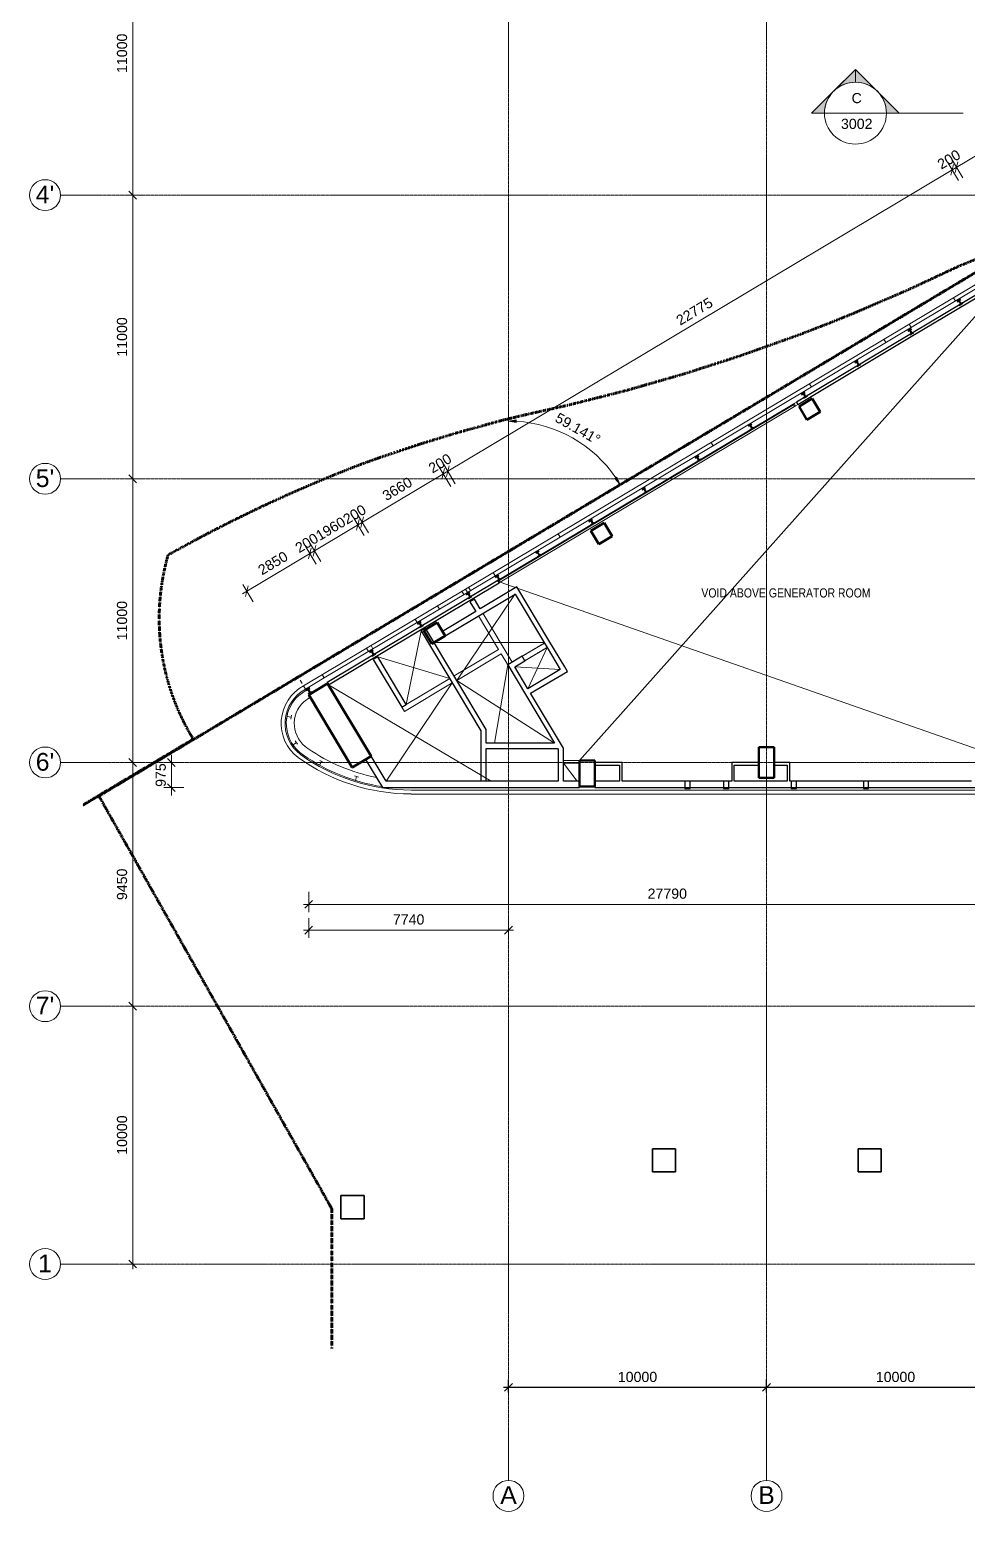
# Model space of a CAD drawing. Header units: millimetres. Extents: x -11708 to 484395, y -10237143 to 211873.
# Drawn here: x -11708 to 24636, y 123417 to 180874 of the extents above; entities that cross this region are included whole.
import ezdxf

# ---------------------------------------------------------------- set-up
doc = ezdxf.new("R2010")
doc.units = ezdxf.units.MM
for name, pattern in [('Double dash', [24.5, 10, -3, 2, -3, 2, -4.5]), ('Double dash_2_', [42.8625, 15.875, -4.7625, 6.35, -4.7625, 6.35, -4.7625]), ('Grid Line', [21, 12, -3, 3, -3]), ('Long Dash', [13.5, 9, -4.5])]:
    doc.linetypes.add(name, pattern=pattern)
for name, color, linetype, lineweight in [('0-1', 7, 'Continuous', 5), ('0-3', 7, 'Double dash_2_', 50), ('A-200-M_WALL_EXT', 113, 'Continuous', 9), ('A-ANNO-DIMS', 7, 'Continuous', 9), ('A-DETL', 102, 'Continuous', 5), ('A-DOOR-HDLN', 7, 'Long Dash', 5), ('A-GENM', 7, 'Continuous', 5), ('A-GENM-1', 7, 'Continuous', 18), ('A-GLAZ-CURT', 7, 'Continuous', 5), ('A-GLAZ-CURT-2', 7, 'Continuous', 9), ('A-WALL-3', 7, 'Continuous', 35), ('C-PROP-LINE', 7, 'Double dash', 70), ('C-PROP-LINE-1', 7, 'Double dash_2_', 50), ('Dims-M_ANCILLARYBUILDING1-F_dwg-1', 7, 'Continuous', 9), ('G-ANNO-TEXT', 7, 'Continuous', 5), ('I-WALL', 7, 'Continuous', 9), ('I-WALL-3', 7, 'Continuous', 30), ('I-WALL-4', 7, 'Continuous', 18), ('I-WALL-5', 7, 'Continuous', 30), ('OAP280_C', 210, 'Continuous', 50), ('Q-SPCQ', 7, 'Continuous', 5), ('S-COLS-3', 7, 'Continuous', 35), ('S-COLS-SYMB', 7, 'Continuous', 40), ('S-GRID-1', 7, 'Grid Line', 5), ('S-GRID-IDEN', 7, 'Continuous', 5)]:
    doc.layers.add(name, color=color, linetype=linetype, lineweight=lineweight)
doc.layers.add('A-WALL-PATT-1', color=7, linetype='Continuous', lineweight=9, true_color=0x009369)
doc.styles.add('Arial', font='arial.ttf', dxfattribs={"height": 491.766467})
doc.styles.add('Arial Narrow', font='ARIALN.TTF', dxfattribs={"height": 353.981763})
doc.styles.add('Arial_1', font='arial.ttf', dxfattribs={"height": 393.413174})
doc.styles.add('Arial_3', font='arial.ttf', dxfattribs={"height": 688.473054})
doc.dimstyles.new('Diagonal_-_2_0mm_Arial', dxfattribs={"dimscale": 304.8, "dimtxt": 500, "dimasz": 0.984252, "dimexe": 0.984252, "dimexo": 0.984252, "dimgap": 0.656168, "dimtad": 1, "dimdec": 0, "dimrnd": 5, "dimzin": 0, "dimdsep": 46, "dimtxsty": 'Arial', "dimblk1": 'OBLIQUE', "dimblk2": 'OBLIQUE', "dimsah": 1, "dimcen": 0.09, "dimdle": 0.656168, "dimadec": 0, "dimazin": 0, "dimtfac": 1, "dimtdec": 4, "dimtix": 1, "dimtmove": 0, "dimatfit": 3, "dimfxl": 1, "dimtvp": 1, "dimtolj": 1, "dimtzin": 0, "dimarcsym": 2})

# ---------------------------------------------------------------- blocks, each defined once
blk = doc.blocks.new('Family - ___-1112717-LG_F PLAN')
at = {"layer": 'C-PROP-LINE'}
for p, q in [((27494, 172990), (24317, 171707)), ((24317, 171707), (22343, 170786)), ((22343, 170786), (20247, 169882)), ((20247, 169882), (19207, 169463)), ((18068, 169024), (15862, 168236)), ((19207, 169463), (18068, 169024)), ((15862, 168236), (13632, 167518)), ((13632, 167518), (11379, 166872)), ((11379, 166872), (9105, 166298)), ((9058, 166288), (7630, 165970)), ((6572, 165716), (4798, 165224)), ((7630, 165970), (6572, 165716)), ((4798, 165224), (3396, 164796)), ((3396, 164796), (1808, 164263)), ((1020, 163978), (-147, 163512)), ((1808, 164263), (1020, 163978)), ((-147, 163512), (-1304, 163019)), ((-2077, 162673), (-2639, 162413)), ((-1304, 163019), (-2077, 162673)), ((-3047, 162219), (-3958, 161772)), ((-2639, 162413), (-3047, 162219)), ((-3958, 161772), (-4657, 161415)), ((-5260, 161097), (-6340, 160509)), ((-5032, 161218), (-5260, 161097)), ((-4657, 161415), (-5032, 161218)), ((-5367, 153361), (-9055, 151159)), ((-9055, 151159), (-9631, 150814))]:
    blk.add_line(p, q, dxfattribs=at)
blk.add_arc((2263, 158040), 8950, 163.98935, 211.51865, dxfattribs=at)
blk = doc.blocks.new('Grid - 3mm-2917264-LG_F PLAN')
at = {"layer": 'S-GRID-IDEN'}
blk.add_circle((0, 0), 3, dxfattribs=at)
blk = doc.blocks.new('Family - ___-3197506-LG_F PLAN')
at = {"layer": 'C-PROP-LINE-1'}
for p, q in [((56581, 190357), (-9024, 151156)), ((-9024, 151156), (-9632, 150793))]:
    blk.add_line(p, q, dxfattribs=at)
blk = doc.blocks.new('UC-Universal Column-Column - 162x162x37UC-34290177-LG_F PLAN')
at = {"layer": 'S-COLS-SYMB'}
for p, q in [((-81, 81), (81, 81)), ((0, 81), (0, -81)), ((-81, -81), (81, -81))]:
    blk.add_line(p, q, dxfattribs=at)
blk = doc.blocks.new('P01V-Louvre - P01V-Louvre-35719176-LG_F PLAN')
at = {"layer": 'A-GENM'}
for p, q in [((6643, 0), (-6643, 0)), ((-6643, -100), (6643, -100))]:
    blk.add_line(p, q, dxfattribs=at)
at = {"layer": 'A-GENM-1'}
for p, q in [((-6643, 0), (-6693, 0)), ((-6693, 0), (-6693, -100)), ((-6643, -100), (-6643, 0)), ((6693, 0), (6643, 0)), ((6643, 0), (6643, -100)), ((6693, -100), (6693, 0)), ((-6693, -100), (-6643, -100)), ((6643, -6), (-6643, -6)), ((-6643, -6), (-6643, -26)), ((-6643, -26), (6643, -26)), ((6643, -26), (6643, -6)), ((6643, -100), (6693, -100))]:
    blk.add_line(p, q, dxfattribs=at)
blk = doc.blocks.new('ARC_OPN_INT - 1000 _w_ x 1675 _h_-36415576-LG_F PLAN')
at = {"layer": 'A-DOOR-HDLN'}
for p, q in [((-500, 100), (500, 100)), ((-500, -100), (500, -100))]:
    blk.add_line(p, q, dxfattribs=at)
blk = doc.blocks.new('ARC_TFP_FS_HR Cabinet_Side open - FS_HR_SIDE-V46-LG_F PLAN')
at = {"layer": 'Q-SPCQ'}
blk.add_line((-300, 800), (225, 100), dxfattribs=at)
blk = doc.blocks.new('Family - ___-2785461-LG_F PLAN')
at = {"layer": 'C-PROP-LINE'}
for p, q in [((56581, 190357), (-9024, 151156)), ((-9024, 151156), (0, 135156)), ((0, 135156), (0, 129733))]:
    blk.add_line(p, q, dxfattribs=at)
blk = doc.blocks.new('Family - ___-36030423-LG_F PLAN')
at = {"layer": 'C-PROP-LINE'}
for p, q in [((56581, 190357), (-9024, 151156)), ((-9024, 151156), (0, 135156)), ((0, 135156), (0, 129733))]:
    blk.add_line(p, q, dxfattribs=at)
blk = doc.blocks.new('Section - Section Head - Filled-1049-0510')
at = {"layer": 'Dims-M_ANCILLARYBUILDING1-F_dwg-1'}
h = blk.add_hatch(color=256, dxfattribs=at)
edge = h.paths.add_edge_path(flags=0)
edge.add_line((-6, 8.49), (-6, 6))
edge.add_arc((-6, 0), 6, 90, 135)
edge.add_line((-10.24, 4.24), (-6, 8.49))
h = blk.add_hatch(color=256, dxfattribs=at)
edge = h.paths.add_edge_path(flags=0)
edge.add_line((-6, 8.49), (-1.76, 4.24))
edge.add_arc((-6, 0), 6, 45, 90)
edge.add_line((-6, 6), (-6, 8.49))
h = blk.add_hatch(color=256, dxfattribs=at)
edge = h.paths.add_edge_path(flags=0)
edge.add_line((-14.49, 0), (-10.24, 4.24))
edge.add_arc((-6, 0), 6, 135, 180)
edge.add_line((-12, 0), (-14.49, 0))
h = blk.add_hatch(color=256, dxfattribs=at)
edge = h.paths.add_edge_path(flags=0)
edge.add_line((2.49, 0), (0, 0))
edge.add_arc((-6, 0), 6, 360, 405)
edge.add_line((-1.76, 4.24), (2.49, 0))
for p, q in [((-6, 8.49), (-14.49, 0)), ((-6, 8.49), (-10.24, 4.24)), ((-6, 8.49), (2.49, 0)), ((-6, 6), (-6, 8.49)), ((-6, 8.49), (-6, 6)), ((-1.76, 4.24), (-6, 8.49)), ((-10.24, 4.24), (-14.49, 0)), ((2.49, 0), (-1.76, 4.24)), ((-12, 0), (-14.49, 0)), ((-14.49, 0), (-12, 0)), ((0, 0), (2.49, 0)), ((0, 0), (2.49, 0))]:
    blk.add_line(p, q, dxfattribs=at)
for start, end in [(0, 180), (90, 135), (45, 90), (135, 180), (0, 45), (180, 0)]:
    blk.add_arc((-6, 0), 6, start, end, dxfattribs=at)
blk = doc.blocks.new('A$C2C6E4749')
at = {"layer": 'Dims-M_ANCILLARYBUILDING1-F_dwg-1'}
for p, q in [((-28253, 3178), (-25853, 3178)), ((-25853, 3178), (-22877, 3178))]:
    blk.add_line(p, q, dxfattribs=at)
at = {"layer": 'Dims-M_ANCILLARYBUILDING1-F_dwg-1', "xscale": 199.9999999999998, "yscale": 199.9999999999998, "zscale": 199.9999999999998}
blk.add_blockref('Section - Section Head - Filled-1049-0510', (-25853, 3178), dxfattribs=at)
at = {"layer": 'Dims-M_ANCILLARYBUILDING1-F_dwg-1', "attachment_point": 2, "line_spacing_factor": 0.938532, "style": 'Arial_1'}
for s, insert, char_height, width in [('C', (-27003, 3960), 393, 398.37), ('3002', (-27003, 2962), 393.4, 1459.1)]:
    blk.add_mtext(s, dxfattribs=dict(at, insert=insert, char_height=char_height, width=width))
blk = doc.blocks.new('_Oblique')
at = {"color": 0, "linetype": 'ByBlock', "lineweight": -2}
blk.add_line((-0.5, -0.5), (0.5, 0.5), dxfattribs=at)
blk = doc.blocks.new('*D227')
at = {"layer": 'A-ANNO-DIMS', "color": 0, "lineweight": -2, "transparency": 16777216}
for p, q in [((16651, 128227), (27051, 128227)), ((16851, 128027), (16851, 128527)), ((26851, 128027), (26851, 128527))]:
    blk.add_line(p, q, dxfattribs=at)
at = {"layer": 'Defpoints', "color": 0, "transparency": 16777216}
for p in [(26851, 128227), (16851, 127727), (26851, 127727)]:
    blk.add_point(p, dxfattribs=at)
at = {"layer": 'A-ANNO-DIMS', "color": 0, "lineweight": -2, "transparency": 16777216, "xscale": 299.9999999999999, "yscale": 299.9999999999999, "zscale": 299.9999999999999, "rotation": 180}
blk.add_blockref('_Oblique', (16851, 128227), dxfattribs=at)
at = {"layer": 'A-ANNO-DIMS', "color": 0, "lineweight": -2, "transparency": 16777216, "xscale": 299.9999999999999, "yscale": 299.9999999999999, "zscale": 299.9999999999999}
blk.add_blockref('_Oblique', (26851, 128227), dxfattribs=at)
at = {"layer": 'A-ANNO-DIMS', "color": 0, "transparency": 16777216, "insert": (21851, 128627), "char_height": 491.77, "attachment_point": 5, "style": 'Arial'}
blk.add_mtext('\\A1;{\\H0.8x;10000}', dxfattribs=at)
blk = doc.blocks.new('*D228')
at = {"layer": 'A-ANNO-DIMS', "color": 0, "lineweight": -2, "transparency": 16777216}
for p, q in [((6651, 128227), (17051, 128227)), ((6851, 128027), (6851, 128527)), ((16851, 128027), (16851, 128527))]:
    blk.add_line(p, q, dxfattribs=at)
at = {"layer": 'Defpoints', "color": 0, "transparency": 16777216}
for p in [(16851, 128227), (6851, 127727), (16851, 127727)]:
    blk.add_point(p, dxfattribs=at)
at = {"layer": 'A-ANNO-DIMS', "color": 0, "lineweight": -2, "transparency": 16777216, "xscale": 299.9999999999999, "yscale": 299.9999999999999, "zscale": 299.9999999999999, "rotation": 180}
blk.add_blockref('_Oblique', (6851, 128227), dxfattribs=at)
at = {"layer": 'A-ANNO-DIMS', "color": 0, "lineweight": -2, "transparency": 16777216, "xscale": 299.9999999999999, "yscale": 299.9999999999999, "zscale": 299.9999999999999}
blk.add_blockref('_Oblique', (16851, 128227), dxfattribs=at)
at = {"layer": 'A-ANNO-DIMS', "color": 0, "transparency": 16777216, "insert": (11851, 128628), "char_height": 491.77, "attachment_point": 5, "style": 'Arial'}
blk.add_mtext('\\A1;{\\H0.8x;10000}', dxfattribs=at)
blk = doc.blocks.new('Dims-LG-FPLAN_dwg__Oblique-5772954-LG_F PLAN')
at = {"layer": 'A-ANNO-DIMS'}
blk.add_line((-0.5, -0.5), (0.5, 0.5), dxfattribs=at)

msp = doc.modelspace()

# ---------------------------------------------------------------- hatches: boundary and pattern name
at = {"layer": 'A-ANNO-DIMS'}
for points in [[(7149.6, 165637.4), (7152.6, 165737.4), (6851.2, 165696.4)], [(11172.2, 163244.6), (11052.9, 163524.4), (10968.6, 163470.6)]]:
    msp.add_hatch(color=256, dxfattribs=at).paths.add_polyline_path(points, flags=0)

# ---------------------------------------------------------------- linework, layer by layer
at = {"layer": 'A-200-M_WALL_EXT', "color": 7, "lineweight": 13}
msp.add_line((-829.4, 154993.1), (-1085.4, 154812.2), dxfattribs=at)
at = {"layer": 'A-ANNO-DIMS'}
for p, q in [((-3461.8, 158997.6), (75103.4, 205941.9)), ((-7713.3, 132806.2), (-7713.3, 200656.2)), ((7152.6, 165737.4), (6851.2, 165696.4)), ((6851.2, 165696.4), (7149.6, 165637.4)), ((7149.6, 165637.4), (7152.6, 165737.4)), ((11052.9, 163524.4), (10968.6, 163470.6)), ((10968.6, 163470.6), (11172.2, 163244.6)), ((11172.2, 163244.6), (11052.9, 163524.4)), ((-3043.5, 158687.3), (-3444, 159357.7)), ((-5732.3, 152456.2), (-6513.3, 152456.2)), ((-5732.3, 151481.2), (-6513.3, 151481.2)), ((-890.8, 147435.2), (-890.8, 146654.3)), ((-1090.8, 146954.3), (103901.2, 146954.3)), ((-1090.8, 145954.3), (7051.1, 145954.3)), ((-890.8, 146416.2), (-890.8, 145654.3)), ((6851.1, 146416.2), (6851.1, 145654.3)), ((-7232.3, 133006.2), (-8013.3, 133006.2))]:
    msp.add_line(p, q, dxfattribs=at)
at = {"layer": 'A-ANNO-DIMS', "flags": 128}
for points in [[(23892.7, 175692), (24293.3, 175021.6)], [(24465, 175124.2), (24064.4, 175794.6)], [(-8013.3, 174456), (-7232.3, 174456)], [(4168.7, 163906.5), (4612.5, 163163.6)], [(4784.2, 163266.2), (4340.3, 164009)], [(-8013.3, 163456), (-7232.3, 163456)], [(1028.4, 162030.1), (1429, 161359.7)], [(856.7, 161927.5), (1257.3, 161257.1)], [(-424.9, 160251.9), (-825.5, 160922.3)], [(-597.3, 160149), (-997.8, 160819.4)], [(-7232.3, 152456), (-8013.3, 152456)], [(-6213.3, 151181.2), (-6213.3, 152756.2)], [(-8013.3, 143006.2), (-7232.3, 143006.2)]]:
    msp.add_lwpolyline(points, dxfattribs=at)
at = {"layer": 'A-ANNO-DIMS'}
msp.add_arc((6851.2, 160662.7), 5033.6, 34.274475, 86.584709, dxfattribs=at)
at = {"layer": 'A-DETL'}
for p, q in [((26053.6, 171008.6), (9601.2, 152531.1)), ((6530.2, 159448.6), (26351.2, 152506.2)), ((4845.7, 155641.6), (7106.1, 158990.4)), ((2888.5, 154705.1), (3466.8, 157559.3)), ((3966.8, 157112.5), (8228.1, 157112.5)), ((7606.2, 155310.7), (8345, 156917)), ((1783.9, 156553.8), (4571.4, 155710.7)), ((6303.9, 153201.1), (6819, 156238.2)), ((7093.3, 156169.1), (8857.9, 156058.6)), ((-129.8, 155469.1), (6184.7, 151731.1)), ((2103.7, 151731.2), (4674, 155539)), ((4845.7, 155641.6), (8633.7, 153201.1))]:
    msp.add_line(p, q, dxfattribs=at)
at = {"layer": 'A-GLAZ-CURT'}
for p, q in [((56832.6, 190040.3), (8778.5, 161327.3)), ((8855.4, 161198.5), (36101.3, 177478.3)), ((24095.2, 170479.2), (24172.1, 170350.5)), ((22378.3, 169453.4), (22455.3, 169324.6)), ((21474.4, 168738.5), (21397.4, 168867.3)), ((18590, 167015.1), (18513.1, 167143.9)), ((14701.6, 164866.5), (14778.6, 164737.7)), ((8778.5, 161327.3), (5180, 159177.1)), ((5256.9, 159048.4), (8855.4, 161198.5)), ((8778.5, 161327.3), (8855.4, 161198.5)), ((8855.4, 161198.5), (8778.5, 161327.3)), ((6251.6, 159817.4), (6328.5, 159688.7)), ((5180, 159177.1), (-1095.2, 155427.7)), ((5180, 159177.1), (5256.9, 159048.4)), ((5256.9, 159048.4), (5180, 159177.1)), ((5384.2, 159124.4), (5307.3, 159253.2)), ((-291.7, 155733), (5256.9, 159048.4)), ((5041.9, 159094.6), (5118.8, 158965.9)), ((3239.2, 158017.5), (3316.1, 157888.7)), ((4174.6, 158401.7), (4097.6, 158530.4)), ((1350.6, 156889.1), (1427.6, 156760.3)), ((1522.3, 156991.6), (1599.3, 156862.9)), ((-368.6, 155861.8), (-291.7, 155733)), ((-288.6, 155734.9), (-365.5, 155863.7))]:
    msp.add_line(p, q, dxfattribs=at)
at = {"layer": 'A-GLAZ-CURT-2'}
for p, q in [((-1018.2, 155298.9), (-291.7, 155733)), ((-1280.7, 155053.7), (-996.2, 155254.8)), ((-1221.8, 155643.3), (-1144.8, 155514.5)), ((-1095.2, 155427.7), (-1018.2, 155298.9)), ((-1018.2, 155298.9), (-1095.2, 155427.7)), ((-988, 155260.7), (-849, 155343.7)), ((-918.5, 155302.2), (-835.4, 155163.1)), ((-904.9, 155121.6), (-765.9, 155204.7)), ((-1747, 154160.4), (-1716.6, 154319.6)), ((-1731.8, 154240), (-1572.6, 154209.6)), ((-1587.8, 154130), (-1557.4, 154289.2)), ((-1453.7, 153075.2), (-1547, 153207.6)), ((-1500.4, 153141.4), (-1368, 153234.7)), ((-1321.3, 153168.5), (-1414.6, 153300.9)), ((-399.5, 152312.9), (-541.2, 152391.3)), ((-470.3, 152352.1), (-391.9, 152493.8)), ((-321, 152454.6), (-462.8, 152533.1)), ((996.9, 151737.4), (841.7, 151783.8)), ((1043.3, 151892.7), (888.1, 151939)), ((919.3, 151760.6), (965.7, 151915.8)), ((26201.2, 151381), (3073.2, 151381.2)), ((3073.2, 151231.2), (26201.2, 151231))]:
    msp.add_line(p, q, dxfattribs=at)
for centre, radius, start, end in [((-295.3, 153969.3), 1663.3, 118.52614, 232.81501), ((-295.3, 153969.3), 1513.3, 118.52614, 232.741866), ((-295.3, 153969.3), 1465.3, 132.260949, 236.778222), ((-295.3, 153969.3), 1155.3, 133.147857, 236.985501), ((3074, 158736.2), 6992, 235.116848, 258.953292), ((3074, 158736.2), 7500, 234.318683, 270), ((3074, 158736.2), 7350, 234.334312, 270), ((3074, 158736.2), 7302, 235.154591, 261.103907)]:
    msp.add_arc(centre, radius, start, end, dxfattribs=at)
at = {"layer": 'A-WALL-3'}
msp.add_line((-880.7, 155089.5), (-880.9, 155089.7), dxfattribs=at)
at = {"layer": 'I-WALL'}
for p, q in [((17927.6, 166375.1), (18013.4, 166426.4)), ((18064.7, 166340.6), (17978.9, 166289.3))]:
    msp.add_line(p, q, dxfattribs=at)
at = {"layer": 'I-WALL-3'}
for p, q in [((36126.2, 177248.6), (22477.1, 169093)), ((22528.4, 169007.2), (31723.2, 174501.2)), ((22476.9, 169093.4), (18013.4, 166426.4)), ((18064.7, 166340.6), (22528.2, 169007.6)), ((22477.1, 169093), (22476.9, 169093.4)), ((22528.2, 169007.6), (22528.4, 169007.2)), ((18013.4, 166426.4), (18064.7, 166340.6)), ((6436, 159508.8), (-182.6, 155554.1)), ((-131.3, 155468.2), (6487.3, 159422.9)), ((7176.1, 159263.1), (5752.8, 158412.7)), ((6487.3, 159422.9), (6436, 159508.8)), ((8414.1, 157191.3), (7176.1, 159263.1)), ((4396, 157369), (7107, 158988.9)), ((5527.1, 158790.4), (5355.4, 158687.8)), ((5355.4, 158687.8), (5581.1, 158310.1)), ((5752.8, 158412.7), (5527.1, 158790.4)), ((7107, 158988.9), (8242.4, 157088.7)), ((5581.1, 158310.1), (4293.4, 157540.7)), ((3638.5, 157661.9), (3466.8, 157559.3)), ((3466.8, 157559.3), (5781.4, 153685.6)), ((5981.4, 153740.8), (3638.5, 157661.9)), ((4293.4, 157540.7), (4396, 157369)), ((8242.4, 157088.7), (8345, 156917)), ((8345, 156917), (8857.9, 156058.6)), ((9029.6, 156161.2), (8414.1, 157191.3)), ((1783.9, 156553.8), (1612.2, 156451.2)), ((1612.2, 156451.2), (2716.8, 154602.6)), ((2888.5, 154705.1), (1783.9, 156553.8)), ((7384, 156575.8), (6819, 156238.2)), ((7093.3, 156169.1), (7486.5, 156404.1)), ((7486.5, 156404.1), (7384, 156575.8)), ((6819, 156238.2), (8633.7, 153201.1)), ((7606.2, 155310.7), (7093.3, 156169.1)), ((8857.9, 156058.6), (7606.2, 155310.7)), ((7708.8, 155139), (9132.2, 155989.5)), ((9132.2, 155989.5), (9029.6, 156161.2)), ((-182.6, 155554.1), (-131.3, 155468.2)), ((8981.2, 153009.6), (7708.8, 155139)), ((2716.8, 154602.6), (2888.5, 154705.1)), ((8633.7, 153201.1), (5981.4, 153201.1)), ((5981.4, 153001.1), (8753.2, 153001.1)), ((8753.2, 153001.1), (8781.2, 152954.4)), ((8781.2, 152954.4), (8781.2, 151731.1)), ((8981.2, 151731.1), (8981.2, 153009.6)), ((1524.7, 152700.3), (1310, 152572.1)), ((1310, 152572.1), (1961.9, 151481.2)), ((2103.7, 151731.2), (1524.7, 152700.3)), ((11251.2, 152456.1), (10201.2, 152456.1)), ((10201.2, 152456.1), (10201.2, 152356.1)), ((10201.2, 152356.1), (11151.2, 152356.1)), ((11151.2, 152356.1), (11151.2, 151731.1)), ((11251.2, 151731.1), (11251.2, 152456.1)), ((15501.2, 152456.1), (15501.2, 151731.1)), ((16551.2, 152456.1), (15501.2, 152456.1)), ((15601.2, 151731.1), (15601.2, 152356.1)), ((15601.2, 152356.1), (16551.2, 152356.1)), ((16551.2, 152356.1), (16551.2, 152456.1)), ((17751.2, 152456.1), (17151.2, 152456.1)), ((17151.2, 152456.1), (17151.2, 152356.1)), ((17151.2, 152356.1), (17651.2, 152356.1)), ((17651.2, 152356.1), (17651.2, 151731.1)), ((17751.2, 151731.1), (17751.2, 152456.1)), ((6184.7, 151731.1), (2103.7, 151731.2)), ((8781.2, 151731.1), (6184.7, 151731.1)), ((9601.2, 151731.1), (8981.2, 151731.1)), ((9601.2, 151481.1), (9601.2, 151731.1)), ((11151.2, 151731.1), (10201.2, 151731.1)), ((10201.2, 151731.1), (10201.2, 151481.1)), ((15501.2, 151731.1), (11251.2, 151731.1)), ((13690.3, 151731.1), (13690.3, 151451.1)), ((13890.3, 151451.1), (13890.3, 151731.1)), ((15190.3, 151731.1), (15190.3, 151451.1)), ((15390.3, 151451.1), (15390.3, 151731.1)), ((17651.2, 151731.1), (15601.2, 151731.1)), ((24801.2, 151731), (17751.2, 151731.1)), ((17810.3, 151731.1), (17810.3, 151451.1)), ((18010.3, 151451.1), (18010.3, 151731.1)), ((20610.3, 151731.1), (20610.3, 151451.1)), ((20810.3, 151451.1), (20810.3, 151731.1)), ((1961.9, 151481.2), (9601.2, 151481.1)), ((10201.2, 151481.1), (27101.2, 151481)), ((13690.3, 151451.1), (13890.3, 151451.1)), ((15190.3, 151451.1), (15390.3, 151451.1)), ((17810.3, 151451.1), (18010.3, 151451.1)), ((20610.3, 151451.1), (20810.3, 151451.1))]:
    msp.add_line(p, q, dxfattribs=at)
at = {"layer": 'I-WALL-4'}
for p, q in [((6460, 156839.1), (5683.6, 158138.4)), ((5855.3, 158241), (6990.7, 156340.8)), ((7384, 156575.8), (8242.4, 157088.7)), ((8345, 156917), (7486.5, 156404.1)), ((4743.1, 155813.3), (6460, 156839.1)), ((6562.6, 156667.4), (4845.7, 155641.6)), ((6819, 156238.2), (6562.6, 156667.4)), ((2888.5, 154705.1), (4571.4, 155710.7)), ((4674, 155539), (2819.4, 154430.9)), ((2819.4, 154430.9), (2716.8, 154602.6)), ((8981.2, 152531.1), (9601.2, 152531.1)), ((9601.2, 152431.1), (8981.2, 152431.1))]:
    msp.add_line(p, q, dxfattribs=at)
at = {"layer": 'I-WALL-5'}
for p, q in [((5781.4, 153685.6), (5781.4, 151731.1)), ((5981.4, 153201.1), (5981.4, 153740.8)), ((5981.4, 151731.1), (5981.4, 153001.1))]:
    msp.add_line(p, q, dxfattribs=at)
at = {"layer": 'OAP280_C'}
for p, q in [((18626.2, 166570.4), (18111.2, 166262.7)), ((18111.2, 166262.7), (18418.9, 165747.6)), ((18418.9, 165747.6), (18934, 166055.4)), ((18934, 166055.4), (18626.2, 166570.4)), ((10557, 161748.9), (10041.9, 161441.1)), ((10864.7, 161233.8), (10557, 161748.9)), ((10041.9, 161441.1), (10349.7, 160926.1)), ((10349.7, 160926.1), (10864.7, 161233.8)), ((4088.3, 157883.7), (3573.3, 157576)), ((3573.3, 157576), (3881, 157060.9)), ((4396.1, 157368.7), (4088.3, 157883.7)), ((3881, 157060.9), (4396.1, 157368.7)), ((-161.1, 155519.3), (-890.7, 155083.1)), ((1524.8, 152699.9), (-161.1, 155519.3)), ((-890.7, 155083.1), (795.2, 152263.7)), ((17151.3, 153055.8), (16551.3, 153055.8)), ((16551.3, 153055.8), (16551.3, 151855.8)), ((17151.3, 151855.8), (17151.3, 153055.8)), ((795.2, 152263.7), (1524.8, 152699.9)), ((10201.3, 152530.8), (9601.3, 152530.8)), ((9601.3, 152530.8), (9601.3, 151530.8)), ((10201.3, 151530.8), (10201.3, 152530.8)), ((16551.3, 151855.8), (17151.3, 151855.8)), ((9601.3, 151530.8), (10201.3, 151530.8))]:
    msp.add_line(p, q, dxfattribs=at)
at = {"layer": 'S-COLS-3'}
for p, q in [((18626.2, 166570.7), (18111.1, 166262.9)), ((18111.1, 166262.9), (18418.9, 165747.9)), ((18418.9, 165747.9), (18933.9, 166055.6)), ((18933.9, 166055.6), (18626.2, 166570.7)), ((10556.9, 161749.2), (10041.8, 161441.4)), ((10864.7, 161234.1), (10556.9, 161749.2)), ((10041.8, 161441.4), (10349.6, 160926.4)), ((10349.6, 160926.4), (10864.7, 161234.1)), ((4088.2, 157884.1), (3573.2, 157576.3)), ((3573.2, 157576.3), (3880.9, 157061.3)), ((4396, 157369), (4088.2, 157884.1)), ((3880.9, 157061.3), (4396, 157369)), ((-161.2, 155519.7), (-890.8, 155083.5)), ((1524.7, 152700.3), (-161.2, 155519.7)), ((-890.8, 155083.5), (795.1, 152264.1)), ((17151.2, 153056.1), (16551.2, 153056.1)), ((16551.2, 153056.1), (16551.2, 151856.1)), ((17151.2, 151856.1), (17151.2, 153056.1)), ((795.1, 152264.1), (1524.7, 152700.3)), ((10201.2, 152531.1), (9601.2, 152531.1)), ((9601.2, 152531.1), (9601.2, 151531.1)), ((10201.2, 151531.1), (10201.2, 152531.1)), ((16551.2, 151856.1), (17151.2, 151856.1)), ((9601.2, 151531.1), (10201.2, 151531.1)), ((13326.1, 137481.1), (12426.1, 137481.1)), ((12426.1, 137481.1), (12426.1, 136581.1)), ((13326.1, 136581.1), (13326.1, 137481.1)), ((21301.1, 137481.1), (20401.1, 137481.1)), ((20401.1, 137481.1), (20401.1, 136581.1)), ((21301.1, 136581.1), (21301.1, 137481.1)), ((12426.1, 136581.1), (13326.1, 136581.1)), ((20401.1, 136581.1), (21301.1, 136581.1)), ((1250.7, 135661.2), (350.7, 135661.2)), ((350.7, 135661.2), (350.7, 134761.2)), ((1250.7, 134761.2), (1250.7, 135661.2)), ((350.7, 134761.2), (1250.7, 134761.2))]:
    msp.add_line(p, q, dxfattribs=at)
at = {"layer": 'S-GRID-1'}
for p, q in [((6851.5, 210596.3), (6851, 124617)), ((16851.5, 210672.6), (16851.1, 140117.7)), ((-10508.1, 174456.2), (128177.5, 174455.5)), ((-10508.1, 163456.2), (128177.4, 163455.5)), ((-10508.2, 152456.2), (128177.4, 152455.5)), ((16851.1, 143789.1), (16851, 124617)), ((-10508.2, 143006.2), (128177.3, 143005.5)), ((-10508.3, 133006.2), (128177.3, 133005.5))]:
    msp.add_line(p, q, dxfattribs=at)

# ---------------------------------------------------------------- block references
for p, xscale, yscale, zscale, rotation in [((24046.6, 175434.5), 300, 300, 300, 30.85918375544149), ((24218.3, 175537.1), 299.9999999999998, 299.9999999999998, 299.9999999999998, 210.8591837554415), ((-7713.3, 174456), 300, 300, 300, 90), ((-7713.3, 174456), 300, 300, 300, 270), ((4322.5, 163648.9), 300, 300, 300, 30.85918375544149), ((4494.2, 163751.5), 299.9999999999998, 299.9999999999998, 299.9999999999998, 210.8591837554415), ((-7713.3, 163456), 300, 300, 300, 90), ((-7713.3, 163456), 300, 300, 300, 270), ((1010.6, 161670), 300, 300, 300, 30.85918375544149), ((1182.3, 161772.6), 299.9999999999998, 299.9999999999998, 299.9999999999998, 210.8591837554415), ((-844, 160561.8), 300, 300, 300, 30.85918375544149), ((-671.6, 160664.8), 299.9999999999998, 299.9999999999998, 299.9999999999998, 210.8591837554415), ((-3290.2, 159100.2), 299.9999999999998, 299.9999999999998, 299.9999999999998, 210.8591837554415), ((-7713.3, 152456), 300, 300, 300, 270), ((-7713.3, 152456), 300, 300, 300, 90), ((-6213.3, 152456.2), 300, 300, 300, 270), ((-6213.3, 151481.2), 300, 300, 300, 90), ((-890.8, 146954.3), 300, 300, 300, 180), ((-890.8, 145954.3), 300, 300, 300, 180), ((-7713.3, 143006.2), 300, 300, 300, 90), ((-7713.3, 143006.2), 300, 300, 300, 270), ((-7713.3, 133006.2), 300, 300, 300, 270)]:
    msp.add_blockref('Dims-LG-FPLAN_dwg__Oblique-5772954-LG_F PLAN', p, dxfattribs=dict(xscale=xscale, yscale=yscale, zscale=zscale, rotation=rotation))
at = {"xscale": 300, "yscale": 300, "zscale": 300}
msp.add_blockref('Dims-LG-FPLAN_dwg__Oblique-5772954-LG_F PLAN', (6851.1, 145954.3), dxfattribs=at)
at = {"layer": '0-1'}
for name, p, rotation in [('Family - ___-2785461-LG_F PLAN', (0, 0), 359.9997000009001), ('Family - ___-36030423-LG_F PLAN', (0, 0), 359.9997000009001), ('UC-Universal Column-Column - 162x162x37UC-34290177-LG_F PLAN', (24350.7, 170307), 30.85897166990151), ('UC-Universal Column-Column - 162x162x37UC-34290177-LG_F PLAN', (22438.2, 169164.1), 30.85888317200792), ('UC-Universal Column-Column - 162x162x37UC-34290177-LG_F PLAN', (20379.3, 167933.9), 30.85888317200792), ('UC-Universal Column-Column - 162x162x37UC-34290177-LG_F PLAN', (18319, 166702.9), 30.85888317200792), ('P01V-Louvre - P01V-Louvre-35719176-LG_F PLAN', (12181.8, 162942), 30.8588831670607), ('UC-Universal Column-Column - 162x162x37UC-34290177-LG_F PLAN', (16258.8, 165471.9), 30.85888317200792), ('UC-Universal Column-Column - 162x162x37UC-34290177-LG_F PLAN', (14198.5, 164240.8), 30.85888317200792), ('UC-Universal Column-Column - 162x162x37UC-34290177-LG_F PLAN', (12138.3, 163009.8), 30.85888317200792), ('UC-Universal Column-Column - 162x162x37UC-34290177-LG_F PLAN', (10078.8, 161779.2), 30.85888317200792), ('UC-Universal Column-Column - 162x162x37UC-34290177-LG_F PLAN', (8018.2, 160548), 30.85888317200792), ('UC-Universal Column-Column - 162x162x37UC-34290177-LG_F PLAN', (6448.6, 159610.2), 30.85888317200792), ('UC-Universal Column-Column - 162x162x37UC-34290177-LG_F PLAN', (5325, 158938.8), 30.85888317200792), ('UC-Universal Column-Column - 162x162x37UC-34290177-LG_F PLAN', (3434.2, 157809), 30.8588541984499), ('ARC_OPN_INT - 1000 _w_ x 1675 _h_-36415576-LG_F PLAN', (7864.5, 156746.4), 210.858883167084), ('UC-Universal Column-Column - 162x162x37UC-34290177-LG_F PLAN', (1579.6, 156700.8), 30.85888317200722), ('ARC_TFP_FS_HR Cabinet_Side open - FS_HR_SIDE-V46-LG_F PLAN', (9281.2, 151631.1), 359.9997000009001)]:
    msp.add_blockref(name, p, dxfattribs=dict(at, rotation=rotation))
at = {"layer": '0-3', "rotation": 359.9997000009001}
msp.add_blockref('Family - ___-3197506-LG_F PLAN', (0, 0), dxfattribs=at)
at = {"layer": 'A-GLAZ-CURT-2', "rotation": 30.85885419845283}
msp.add_blockref('UC-Universal Column-Column - 162x162x37UC-34290177-LG_F PLAN', (-882.5, 155229.7), dxfattribs=at)
at = {"layer": 'A-WALL-PATT-1'}
msp.add_blockref('A$C2C6E4749', (47351.3, 174455.9), dxfattribs=at)
at = {"layer": 'C-PROP-LINE'}
msp.add_blockref('Family - ___-1112717-LG_F PLAN', (0, 0), dxfattribs=at)
at = {"layer": 'S-GRID-IDEN'}
for p, xscale, yscale, zscale, rotation in [((-11108.1, 174456.2), 199.9999999999998, 199.9999999999998, 199.9999999999998, 269.9996999999992), ((-11108.1, 163456.2), 199.9999999999998, 199.9999999999998, 199.9999999999998, 269.9996999999992), ((-11108.2, 152456.2), 199.9999999999998, 199.9999999999998, 199.9999999999998, 269.9996999999992), ((-11108.2, 143006.2), 199.9999999999998, 199.9999999999998, 199.9999999999998, 269.9996999999992), ((-11108.3, 133006.2), 199.9999999999998, 199.9999999999998, 199.9999999999998, 269.9996999999992), ((6851, 124017), 199.9999999999999, 199.9999999999999, 199.9999999999999, 179.9996999996851), ((16851, 124017), 199.9999999999999, 199.9999999999999, 199.9999999999999, 179.9996999996851)]:
    msp.add_blockref('Grid - 3mm-2917264-LG_F PLAN', p, dxfattribs=dict(at, xscale=xscale, yscale=yscale, zscale=zscale, rotation=rotation))

# ---------------------------------------------------------------- texts
at = {"layer": 'A-ANNO-DIMS', "char_height": 393.41, "attachment_point": 2, "line_spacing_factor": 0.938532, "style": 'Arial_1'}
for s, insert, width, rotation in [('11000', (-8326, 179956.1), 1824, 90), ('200', (23818.2, 176011.8), 1094.4, 30.859184), ('22775', (13956.1, 170119), 1824, 30.859184), ('11000', (-8326, 168956), 1824, 90), ('59.141°', (9637.7, 165573.7), 2265.6, 330.429592), ('200', (4094.1, 164226.2), 1094.4, 30.859184), ('3660', (2438.1, 163236.9), 1459.2, 30.859184), ('200', (782.2, 162247.3), 1094.4, 30.859184), ('1960', (-144.8, 161693.4), 1459.2, 30.859184), ('200', (-1072.1, 161139.3), 1094.4, 30.859184), ('2850', (-2381.4, 160357), 1459.2, 30.859184), ('11000', (-8326, 157956), 1824, 90), ('975', (-6826, 151968.7), 1094.4, 90), ('9450', (-8326, 147731.1), 1459.2, 90), ('10000', (-8326, 138006.2), 1824, 90)]:
    msp.add_mtext(s, dxfattribs=dict(at, insert=insert, width=width, rotation=rotation))
for s, insert, width in [('27790', (13005.2, 147567), 1824), ('7740', (2980.2, 146567), 1459.2)]:
    msp.add_mtext(s, dxfattribs=dict(at, insert=insert, width=width))
at = {"layer": 'G-ANNO-TEXT', "insert": (14327.5, 159210), "char_height": 353.982, "width": 7836.171, "attachment_point": 1, "line_spacing_factor": 0.968573, "style": 'Arial Narrow'}
msp.add_mtext('VOID ABOVE GENERATOR ROOM\\P', dxfattribs=at)
at = {"layer": 'S-GRID-IDEN', "attachment_point": 2, "line_spacing_factor": 0.938532, "style": 'Arial_3'}
for s, insert, char_height, width in [("4'", (-11113.2, 174827.3), 688.47, 856.758), ("5'", (-11113.3, 163827.3), 688.47, 856.758), ("6'", (-11113.3, 152827.3), 688.47, 856.758), ("7'", (-11113.4, 143377.3), 688.47, 856.758), ('1', (-11113.4, 133377.3), 688.5, 638.369), ('A', (6851.3, 124392.9), 688.5, 764.362), ('B', (16851.3, 124392.9), 688.5, 764.362)]:
    msp.add_mtext(s, dxfattribs=dict(at, insert=insert, char_height=char_height, width=width))

# ---------------------------------------------------------------- dimensions: what is measured, and where the dimension line sits
at = {"layer": 'A-ANNO-DIMS'}
for base, p1, p2, picture, middle in [((16851, 128226.7), (6851, 127726.7), (16851, 127726.6), '*D228', (11851, 128627.5)), ((26851, 128226.6), (16851, 127726.6), (26851, 127726.6), '*D227', (21851, 128627.5))]:
    dim = msp.add_linear_dim(base=base, p1=p1, p2=p2, text='{\\H0.8x;<>}', dimstyle='Diagonal_-_2_0mm_Arial', override={"dimpost": '<>', "dimtmove": 1, "dimarcsym": 2}, dxfattribs=at)
    dim.commit()
    dim.dimension.update_dxf_attribs({"geometry": picture, "text_midpoint": middle})

doc.saveas('drawing.dxf')
